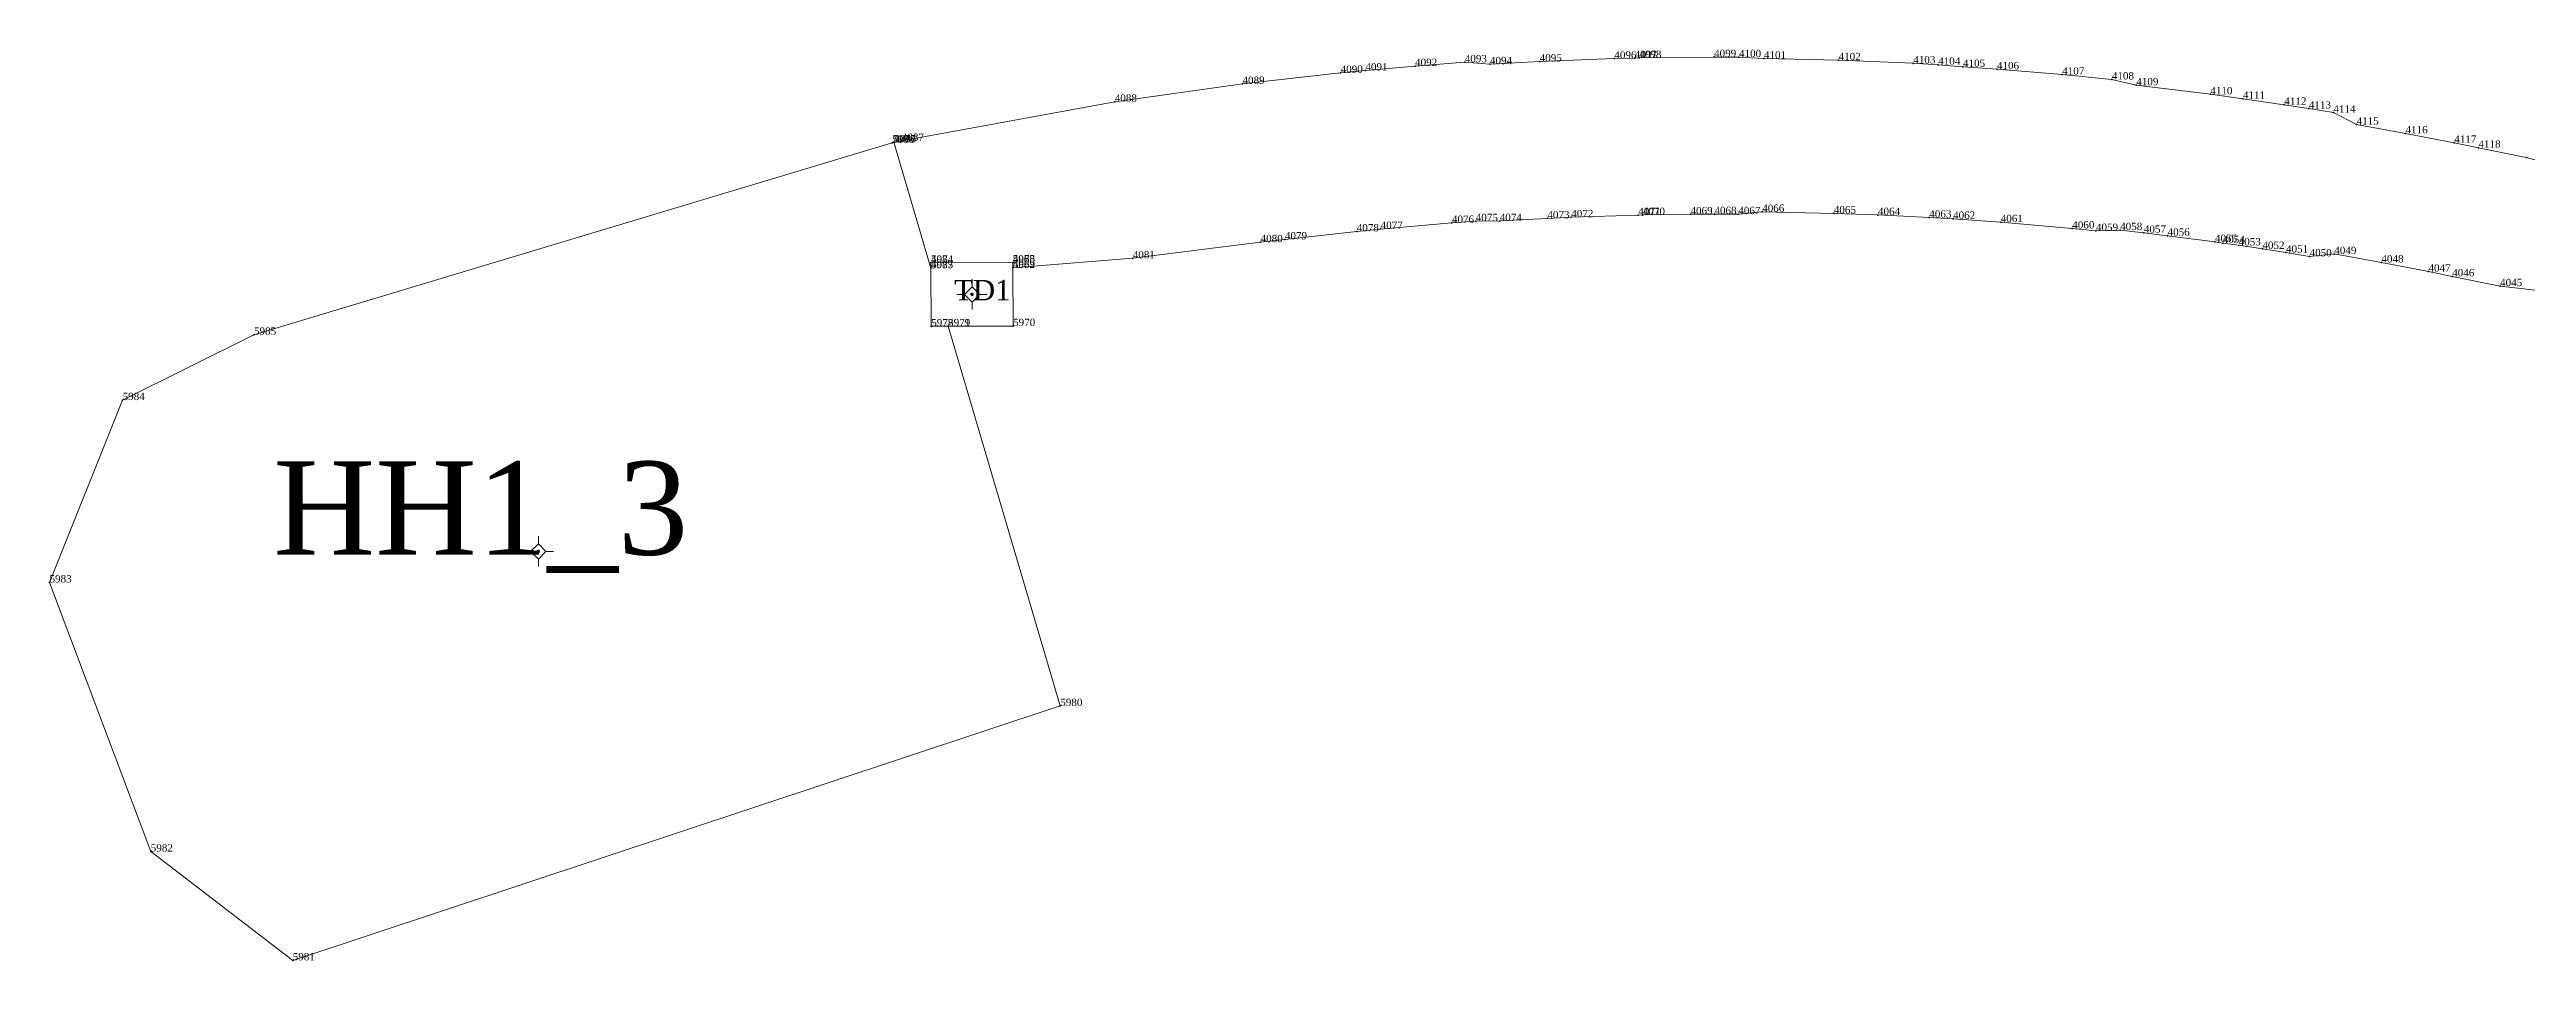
# Model space of a CAD drawing. Header units: metres. Extents: x 543554 to 549226, y 1840763 to 1844579.
# Drawn here: x 547611.9 to 547814.6, y 1840962.2 to 1841036.7 of the extents above; entities that cross this region are included whole.
import ezdxf

# ---------------------------------------------------------------- set-up
doc = ezdxf.new("R2010")
doc.units = ezdxf.units.M
doc.header["$MEASUREMENT"] = 0
for name, color, linetype, lineweight in [('Level 11', 7, 'Continuous', 0), ('Level 12', 7, 'Continuous', 0), ('Level 28', 7, 'Continuous', 0), ('Level 30', 7, 'Continuous', 0), ('Level 7', 7, 'Continuous', 0)]:
    doc.layers.add(name, color=color, linetype=linetype, lineweight=lineweight)
doc.styles.add('Style-Vntime', font='Vntime.shx')

# ---------------------------------------------------------------- blocks, each defined once
blk = doc.blocks.new('CENTRD')
at = {"layer": 'Level 11', "linetype": 'Continuous', "lineweight": 0}
h = blk.add_hatch(color=1, dxfattribs=at)
edge = h.paths.add_edge_path()
edge.add_arc((0, 0), 1.5, 0, 360)
at = {"layer": 'Level 11', "color": 1, "linetype": 'Continuous', "lineweight": 0}
for p, q in [((0, 6.2), (-6.3, 0)), ((0, 12.5), (0, 6.2)), ((6.2, 0), (0, 6.2)), ((-6.3, 0), (-12.5, 0)), ((-6.3, 0), (0, -6.3)), ((0, -6.3), (6.2, 0)), ((0, -6.3), (0, -12.5)), ((12.5, 0), (6.2, 0))]:
    blk.add_line(p, q, dxfattribs=at)
blk = doc.blocks.new('DDCT')
at = {"layer": 'Level 7', "color": 3, "linetype": 'Continuous', "lineweight": 30}
blk.add_point((0, 0), dxfattribs=at)
blk = doc.blocks.new('SHMIA_4044')
at = {"layer": 'Level 12', "color": 2, "linetype": 'Continuous', "lineweight": 0, "style": 'Style-Vntime'}
blk.add_text('4045', height=0.6, dxfattribs=at).set_placement((0, 0))
blk = doc.blocks.new('SHMIA_4045')
at = {"layer": 'Level 12', "color": 2, "linetype": 'Continuous', "lineweight": 0, "style": 'Style-Vntime'}
blk.add_text('4046', height=0.6, dxfattribs=at).set_placement((0, 0))
blk = doc.blocks.new('SHMIA_4046')
at = {"layer": 'Level 12', "color": 2, "linetype": 'Continuous', "lineweight": 0, "style": 'Style-Vntime'}
blk.add_text('4047', height=0.6, dxfattribs=at).set_placement((0, 0))
blk = doc.blocks.new('SHMIA_4047')
at = {"layer": 'Level 12', "color": 2, "linetype": 'Continuous', "lineweight": 0, "style": 'Style-Vntime'}
blk.add_text('4048', height=0.6, dxfattribs=at).set_placement((0, 0))
blk = doc.blocks.new('SHMIA_4048')
at = {"layer": 'Level 12', "color": 2, "linetype": 'Continuous', "lineweight": 0, "style": 'Style-Vntime'}
blk.add_text('4049', height=0.6, dxfattribs=at).set_placement((0, 0))
blk = doc.blocks.new('SHMIA_4049')
at = {"layer": 'Level 12', "color": 2, "linetype": 'Continuous', "lineweight": 0, "style": 'Style-Vntime'}
blk.add_text('4050', height=0.6, dxfattribs=at).set_placement((0, 0))
blk = doc.blocks.new('SHMIA_4050')
at = {"layer": 'Level 12', "color": 2, "linetype": 'Continuous', "lineweight": 0, "style": 'Style-Vntime'}
blk.add_text('4051', height=0.6, dxfattribs=at).set_placement((0, 0))
blk = doc.blocks.new('SHMIA_4051')
at = {"layer": 'Level 12', "color": 2, "linetype": 'Continuous', "lineweight": 0, "style": 'Style-Vntime'}
blk.add_text('4052', height=0.6, dxfattribs=at).set_placement((0, 0))
blk = doc.blocks.new('SHMIA_4052')
at = {"layer": 'Level 12', "color": 2, "linetype": 'Continuous', "lineweight": 0, "style": 'Style-Vntime'}
blk.add_text('4053', height=0.6, dxfattribs=at).set_placement((0, 0))
blk = doc.blocks.new('SHMIA_4053')
at = {"layer": 'Level 12', "color": 2, "linetype": 'Continuous', "lineweight": 0, "style": 'Style-Vntime'}
blk.add_text('4054', height=0.6, dxfattribs=at).set_placement((0, 0))
blk = doc.blocks.new('SHMIA_4054')
at = {"layer": 'Level 12', "color": 2, "linetype": 'Continuous', "lineweight": 0, "style": 'Style-Vntime'}
blk.add_text('4055', height=0.6, dxfattribs=at).set_placement((0, 0))
blk = doc.blocks.new('SHMIA_4055')
at = {"layer": 'Level 12', "color": 2, "linetype": 'Continuous', "lineweight": 0, "style": 'Style-Vntime'}
blk.add_text('4056', height=0.6, dxfattribs=at).set_placement((0, 0))
blk = doc.blocks.new('SHMIA_4056')
at = {"layer": 'Level 12', "color": 2, "linetype": 'Continuous', "lineweight": 0, "style": 'Style-Vntime'}
blk.add_text('4057', height=0.6, dxfattribs=at).set_placement((0, 0))
blk = doc.blocks.new('SHMIA_4057')
at = {"layer": 'Level 12', "color": 2, "linetype": 'Continuous', "lineweight": 0, "style": 'Style-Vntime'}
blk.add_text('4058', height=0.6, dxfattribs=at).set_placement((0, 0))
blk = doc.blocks.new('SHMIA_4058')
at = {"layer": 'Level 12', "color": 2, "linetype": 'Continuous', "lineweight": 0, "style": 'Style-Vntime'}
blk.add_text('4059', height=0.6, dxfattribs=at).set_placement((0, 0))
blk = doc.blocks.new('SHMIA_4059')
at = {"layer": 'Level 12', "color": 2, "linetype": 'Continuous', "lineweight": 0, "style": 'Style-Vntime'}
blk.add_text('4060', height=0.6, dxfattribs=at).set_placement((0, 0))
blk = doc.blocks.new('SHMIA_4060')
at = {"layer": 'Level 12', "color": 2, "linetype": 'Continuous', "lineweight": 0, "style": 'Style-Vntime'}
blk.add_text('4061', height=0.6, dxfattribs=at).set_placement((0, 0))
blk = doc.blocks.new('SHMIA_4061')
at = {"layer": 'Level 12', "color": 2, "linetype": 'Continuous', "lineweight": 0, "style": 'Style-Vntime'}
blk.add_text('4062', height=0.6, dxfattribs=at).set_placement((0, 0))
blk = doc.blocks.new('SHMIA_4062')
at = {"layer": 'Level 12', "color": 2, "linetype": 'Continuous', "lineweight": 0, "style": 'Style-Vntime'}
blk.add_text('4063', height=0.6, dxfattribs=at).set_placement((0, 0))
blk = doc.blocks.new('SHMIA_4063')
at = {"layer": 'Level 12', "color": 2, "linetype": 'Continuous', "lineweight": 0, "style": 'Style-Vntime'}
blk.add_text('4064', height=0.6, dxfattribs=at).set_placement((0, 0))
blk = doc.blocks.new('SHMIA_4064')
at = {"layer": 'Level 12', "color": 2, "linetype": 'Continuous', "lineweight": 0, "style": 'Style-Vntime'}
blk.add_text('4065', height=0.6, dxfattribs=at).set_placement((0, 0))
blk = doc.blocks.new('SHMIA_4065')
at = {"layer": 'Level 12', "color": 2, "linetype": 'Continuous', "lineweight": 0, "style": 'Style-Vntime'}
blk.add_text('4066', height=0.6, dxfattribs=at).set_placement((0, 0))
blk = doc.blocks.new('SHMIA_4066')
at = {"layer": 'Level 12', "color": 2, "linetype": 'Continuous', "lineweight": 0, "style": 'Style-Vntime'}
blk.add_text('4067', height=0.6, dxfattribs=at).set_placement((0, 0))
blk = doc.blocks.new('SHMIA_4067')
at = {"layer": 'Level 12', "color": 2, "linetype": 'Continuous', "lineweight": 0, "style": 'Style-Vntime'}
blk.add_text('4068', height=0.6, dxfattribs=at).set_placement((0, 0))
blk = doc.blocks.new('SHMIA_4068')
at = {"layer": 'Level 12', "color": 2, "linetype": 'Continuous', "lineweight": 0, "style": 'Style-Vntime'}
blk.add_text('4069', height=0.6, dxfattribs=at).set_placement((0, 0))
blk = doc.blocks.new('SHMIA_4069')
at = {"layer": 'Level 12', "color": 2, "linetype": 'Continuous', "lineweight": 0, "style": 'Style-Vntime'}
blk.add_text('4070', height=0.6, dxfattribs=at).set_placement((0, 0))
blk = doc.blocks.new('SHMIA_4070')
at = {"layer": 'Level 12', "color": 2, "linetype": 'Continuous', "lineweight": 0, "style": 'Style-Vntime'}
blk.add_text('4071', height=0.6, dxfattribs=at).set_placement((0, 0))
blk = doc.blocks.new('SHMIA_4071')
at = {"layer": 'Level 12', "color": 2, "linetype": 'Continuous', "lineweight": 0, "style": 'Style-Vntime'}
blk.add_text('4072', height=0.6, dxfattribs=at).set_placement((0, 0))
blk = doc.blocks.new('SHMIA_4072')
at = {"layer": 'Level 12', "color": 2, "linetype": 'Continuous', "lineweight": 0, "style": 'Style-Vntime'}
blk.add_text('4073', height=0.6, dxfattribs=at).set_placement((0, 0))
blk = doc.blocks.new('SHMIA_4073')
at = {"layer": 'Level 12', "color": 2, "linetype": 'Continuous', "lineweight": 0, "style": 'Style-Vntime'}
blk.add_text('4074', height=0.6, dxfattribs=at).set_placement((0, 0))
blk = doc.blocks.new('SHMIA_4074')
at = {"layer": 'Level 12', "color": 2, "linetype": 'Continuous', "lineweight": 0, "style": 'Style-Vntime'}
blk.add_text('4075', height=0.6, dxfattribs=at).set_placement((0, 0))
blk = doc.blocks.new('SHMIA_4075')
at = {"layer": 'Level 12', "color": 2, "linetype": 'Continuous', "lineweight": 0, "style": 'Style-Vntime'}
blk.add_text('4076', height=0.6, dxfattribs=at).set_placement((0, 0))
blk = doc.blocks.new('SHMIA_4076')
at = {"layer": 'Level 12', "color": 2, "linetype": 'Continuous', "lineweight": 0, "style": 'Style-Vntime'}
blk.add_text('4077', height=0.6, dxfattribs=at).set_placement((0, 0))
blk = doc.blocks.new('SHMIA_4077')
at = {"layer": 'Level 12', "color": 2, "linetype": 'Continuous', "lineweight": 0, "style": 'Style-Vntime'}
blk.add_text('4078', height=0.6, dxfattribs=at).set_placement((0, 0))
blk = doc.blocks.new('SHMIA_4078')
at = {"layer": 'Level 12', "color": 2, "linetype": 'Continuous', "lineweight": 0, "style": 'Style-Vntime'}
blk.add_text('4079', height=0.6, dxfattribs=at).set_placement((0, 0))
blk = doc.blocks.new('SHMIA_4079')
at = {"layer": 'Level 12', "color": 2, "linetype": 'Continuous', "lineweight": 0, "style": 'Style-Vntime'}
blk.add_text('4080', height=0.6, dxfattribs=at).set_placement((0, 0))
blk = doc.blocks.new('SHMIA_4080')
at = {"layer": 'Level 12', "color": 2, "linetype": 'Continuous', "lineweight": 0, "style": 'Style-Vntime'}
blk.add_text('4081', height=0.6, dxfattribs=at).set_placement((0, 0))
blk = doc.blocks.new('SHMIA_4081')
at = {"layer": 'Level 12', "color": 2, "linetype": 'Continuous', "lineweight": 0, "style": 'Style-Vntime'}
blk.add_text('4082', height=0.6, dxfattribs=at).set_placement((0, 0))
blk = doc.blocks.new('SHMIA_4082')
at = {"layer": 'Level 12', "color": 2, "linetype": 'Continuous', "lineweight": 0, "style": 'Style-Vntime'}
blk.add_text('4083', height=0.6, dxfattribs=at).set_placement((0, 0))
blk = doc.blocks.new('SHMIA_4083')
at = {"layer": 'Level 12', "color": 2, "linetype": 'Continuous', "lineweight": 0, "style": 'Style-Vntime'}
blk.add_text('4084', height=0.6, dxfattribs=at).set_placement((0, 0))
blk = doc.blocks.new('SHMIA_4084')
at = {"layer": 'Level 12', "color": 2, "linetype": 'Continuous', "lineweight": 0, "style": 'Style-Vntime'}
blk.add_text('4085', height=0.6, dxfattribs=at).set_placement((0, 0))
blk = doc.blocks.new('SHMIA_4085')
at = {"layer": 'Level 12', "color": 2, "linetype": 'Continuous', "lineweight": 0, "style": 'Style-Vntime'}
blk.add_text('4086', height=0.6, dxfattribs=at).set_placement((0, 0))
blk = doc.blocks.new('SHMIA_4086')
at = {"layer": 'Level 12', "color": 2, "linetype": 'Continuous', "lineweight": 0, "style": 'Style-Vntime'}
blk.add_text('4087', height=0.6, dxfattribs=at).set_placement((0, 0))
blk = doc.blocks.new('SHMIA_4087')
at = {"layer": 'Level 12', "color": 2, "linetype": 'Continuous', "lineweight": 0, "style": 'Style-Vntime'}
blk.add_text('4088', height=0.6, dxfattribs=at).set_placement((0, 0))
blk = doc.blocks.new('SHMIA_4088')
at = {"layer": 'Level 12', "color": 2, "linetype": 'Continuous', "lineweight": 0, "style": 'Style-Vntime'}
blk.add_text('4089', height=0.6, dxfattribs=at).set_placement((0, 0))
blk = doc.blocks.new('SHMIA_4089')
at = {"layer": 'Level 12', "color": 2, "linetype": 'Continuous', "lineweight": 0, "style": 'Style-Vntime'}
blk.add_text('4090', height=0.6, dxfattribs=at).set_placement((0, 0))
blk = doc.blocks.new('SHMIA_4090')
at = {"layer": 'Level 12', "color": 2, "linetype": 'Continuous', "lineweight": 0, "style": 'Style-Vntime'}
blk.add_text('4091', height=0.6, dxfattribs=at).set_placement((0, 0))
blk = doc.blocks.new('SHMIA_4091')
at = {"layer": 'Level 12', "color": 2, "linetype": 'Continuous', "lineweight": 0, "style": 'Style-Vntime'}
blk.add_text('4092', height=0.6, dxfattribs=at).set_placement((0, 0))
blk = doc.blocks.new('SHMIA_4092')
at = {"layer": 'Level 12', "color": 2, "linetype": 'Continuous', "lineweight": 0, "style": 'Style-Vntime'}
blk.add_text('4093', height=0.6, dxfattribs=at).set_placement((0, 0))
blk = doc.blocks.new('SHMIA_4093')
at = {"layer": 'Level 12', "color": 2, "linetype": 'Continuous', "lineweight": 0, "style": 'Style-Vntime'}
blk.add_text('4094', height=0.6, dxfattribs=at).set_placement((0, 0))
blk = doc.blocks.new('SHMIA_4094')
at = {"layer": 'Level 12', "color": 2, "linetype": 'Continuous', "lineweight": 0, "style": 'Style-Vntime'}
blk.add_text('4095', height=0.6, dxfattribs=at).set_placement((0, 0))
blk = doc.blocks.new('SHMIA_4095')
at = {"layer": 'Level 12', "color": 2, "linetype": 'Continuous', "lineweight": 0, "style": 'Style-Vntime'}
blk.add_text('4096', height=0.6, dxfattribs=at).set_placement((0, 0))
blk = doc.blocks.new('SHMIA_4096')
at = {"layer": 'Level 12', "color": 2, "linetype": 'Continuous', "lineweight": 0, "style": 'Style-Vntime'}
blk.add_text('4097', height=0.6, dxfattribs=at).set_placement((0, 0))
blk = doc.blocks.new('SHMIA_4097')
at = {"layer": 'Level 12', "color": 2, "linetype": 'Continuous', "lineweight": 0, "style": 'Style-Vntime'}
blk.add_text('4098', height=0.6, dxfattribs=at).set_placement((0, 0))
blk = doc.blocks.new('SHMIA_4098')
at = {"layer": 'Level 12', "color": 2, "linetype": 'Continuous', "lineweight": 0, "style": 'Style-Vntime'}
blk.add_text('4099', height=0.6, dxfattribs=at).set_placement((0, 0))
blk = doc.blocks.new('SHMIA_4099')
at = {"layer": 'Level 12', "color": 2, "linetype": 'Continuous', "lineweight": 0, "style": 'Style-Vntime'}
blk.add_text('4100', height=0.6, dxfattribs=at).set_placement((0, 0))
blk = doc.blocks.new('SHMIA_4100')
at = {"layer": 'Level 12', "color": 2, "linetype": 'Continuous', "lineweight": 0, "style": 'Style-Vntime'}
blk.add_text('4101', height=0.6, dxfattribs=at).set_placement((0, 0))
blk = doc.blocks.new('SHMIA_4101')
at = {"layer": 'Level 12', "color": 2, "linetype": 'Continuous', "lineweight": 0, "style": 'Style-Vntime'}
blk.add_text('4102', height=0.6, dxfattribs=at).set_placement((0, 0))
blk = doc.blocks.new('SHMIA_4102')
at = {"layer": 'Level 12', "color": 2, "linetype": 'Continuous', "lineweight": 0, "style": 'Style-Vntime'}
blk.add_text('4103', height=0.6, dxfattribs=at).set_placement((0, 0))
blk = doc.blocks.new('SHMIA_4103')
at = {"layer": 'Level 12', "color": 2, "linetype": 'Continuous', "lineweight": 0, "style": 'Style-Vntime'}
blk.add_text('4104', height=0.6, dxfattribs=at).set_placement((0, 0))
blk = doc.blocks.new('SHMIA_4104')
at = {"layer": 'Level 12', "color": 2, "linetype": 'Continuous', "lineweight": 0, "style": 'Style-Vntime'}
blk.add_text('4105', height=0.6, dxfattribs=at).set_placement((0, 0))
blk = doc.blocks.new('SHMIA_4105')
at = {"layer": 'Level 12', "color": 2, "linetype": 'Continuous', "lineweight": 0, "style": 'Style-Vntime'}
blk.add_text('4106', height=0.6, dxfattribs=at).set_placement((0, 0))
blk = doc.blocks.new('SHMIA_4106')
at = {"layer": 'Level 12', "color": 2, "linetype": 'Continuous', "lineweight": 0, "style": 'Style-Vntime'}
blk.add_text('4107', height=0.6, dxfattribs=at).set_placement((0, 0))
blk = doc.blocks.new('SHMIA_4107')
at = {"layer": 'Level 12', "color": 2, "linetype": 'Continuous', "lineweight": 0, "style": 'Style-Vntime'}
blk.add_text('4108', height=0.6, dxfattribs=at).set_placement((0, 0))
blk = doc.blocks.new('SHMIA_4108')
at = {"layer": 'Level 12', "color": 2, "linetype": 'Continuous', "lineweight": 0, "style": 'Style-Vntime'}
blk.add_text('4109', height=0.6, dxfattribs=at).set_placement((0, 0))
blk = doc.blocks.new('SHMIA_4109')
at = {"layer": 'Level 12', "color": 2, "linetype": 'Continuous', "lineweight": 0, "style": 'Style-Vntime'}
blk.add_text('4110', height=0.6, dxfattribs=at).set_placement((0, 0))
blk = doc.blocks.new('SHMIA_4110')
at = {"layer": 'Level 12', "color": 2, "linetype": 'Continuous', "lineweight": 0, "style": 'Style-Vntime'}
blk.add_text('4111', height=0.6, dxfattribs=at).set_placement((0, 0))
blk = doc.blocks.new('SHMIA_4111')
at = {"layer": 'Level 12', "color": 2, "linetype": 'Continuous', "lineweight": 0, "style": 'Style-Vntime'}
blk.add_text('4112', height=0.6, dxfattribs=at).set_placement((0, 0))
blk = doc.blocks.new('SHMIA_4112')
at = {"layer": 'Level 12', "color": 2, "linetype": 'Continuous', "lineweight": 0, "style": 'Style-Vntime'}
blk.add_text('4113', height=0.6, dxfattribs=at).set_placement((0, 0))
blk = doc.blocks.new('SHMIA_4113')
at = {"layer": 'Level 12', "color": 2, "linetype": 'Continuous', "lineweight": 0, "style": 'Style-Vntime'}
blk.add_text('4114', height=0.6, dxfattribs=at).set_placement((0, 0))
blk = doc.blocks.new('SHMIA_4114')
at = {"layer": 'Level 12', "color": 2, "linetype": 'Continuous', "lineweight": 0, "style": 'Style-Vntime'}
blk.add_text('4115', height=0.6, dxfattribs=at).set_placement((0, 0))
blk = doc.blocks.new('SHMIA_4115')
at = {"layer": 'Level 12', "color": 2, "linetype": 'Continuous', "lineweight": 0, "style": 'Style-Vntime'}
blk.add_text('4116', height=0.6, dxfattribs=at).set_placement((0, 0))
blk = doc.blocks.new('SHMIA_4116')
at = {"layer": 'Level 12', "color": 2, "linetype": 'Continuous', "lineweight": 0, "style": 'Style-Vntime'}
blk.add_text('4117', height=0.6, dxfattribs=at).set_placement((0, 0))
blk = doc.blocks.new('SHMIA_4117')
at = {"layer": 'Level 12', "color": 2, "linetype": 'Continuous', "lineweight": 0, "style": 'Style-Vntime'}
blk.add_text('4118', height=0.6, dxfattribs=at).set_placement((0, 0))
blk = doc.blocks.new('SHMIA_5967')
at = {"layer": 'Level 12', "color": 2, "linetype": 'Continuous', "lineweight": 0, "style": 'Style-Vntime'}
blk.add_text('5968', height=0.6, dxfattribs=at).set_placement((0, 0))
blk = doc.blocks.new('SHMIA_5968')
at = {"layer": 'Level 12', "color": 2, "linetype": 'Continuous', "lineweight": 0, "style": 'Style-Vntime'}
blk.add_text('5969', height=0.6, dxfattribs=at).set_placement((0, 0))
blk = doc.blocks.new('SHMIA_5969')
at = {"layer": 'Level 12', "color": 2, "linetype": 'Continuous', "lineweight": 0, "style": 'Style-Vntime'}
blk.add_text('5970', height=0.6, dxfattribs=at).set_placement((0, 0))
blk = doc.blocks.new('SHMIA_5970')
at = {"layer": 'Level 12', "color": 2, "linetype": 'Continuous', "lineweight": 0, "style": 'Style-Vntime'}
blk.add_text('5971', height=0.6, dxfattribs=at).set_placement((0, 0))
blk = doc.blocks.new('SHMIA_5971')
at = {"layer": 'Level 12', "color": 2, "linetype": 'Continuous', "lineweight": 0, "style": 'Style-Vntime'}
blk.add_text('5972', height=0.6, dxfattribs=at).set_placement((0, 0))
blk = doc.blocks.new('SHMIA_5972')
at = {"layer": 'Level 12', "color": 2, "linetype": 'Continuous', "lineweight": 0, "style": 'Style-Vntime'}
blk.add_text('5973', height=0.6, dxfattribs=at).set_placement((0, 0))
blk = doc.blocks.new('SHMIA_5973')
at = {"layer": 'Level 12', "color": 2, "linetype": 'Continuous', "lineweight": 0, "style": 'Style-Vntime'}
blk.add_text('5974', height=0.6, dxfattribs=at).set_placement((0, 0))
blk = doc.blocks.new('SHMIA_5974')
at = {"layer": 'Level 12', "color": 2, "linetype": 'Continuous', "lineweight": 0, "style": 'Style-Vntime'}
blk.add_text('5975', height=0.6, dxfattribs=at).set_placement((0, 0))
blk = doc.blocks.new('SHMIA_5975')
at = {"layer": 'Level 12', "color": 2, "linetype": 'Continuous', "lineweight": 0, "style": 'Style-Vntime'}
blk.add_text('5976', height=0.6, dxfattribs=at).set_placement((0, 0))
blk = doc.blocks.new('SHMIA_5976')
at = {"layer": 'Level 12', "color": 2, "linetype": 'Continuous', "lineweight": 0, "style": 'Style-Vntime'}
blk.add_text('5977', height=0.6, dxfattribs=at).set_placement((0, 0))
blk = doc.blocks.new('SHMIA_5977')
at = {"layer": 'Level 12', "color": 2, "linetype": 'Continuous', "lineweight": 0, "style": 'Style-Vntime'}
blk.add_text('5978', height=0.6, dxfattribs=at).set_placement((0, 0))
blk = doc.blocks.new('SHMIA_5978')
at = {"layer": 'Level 12', "color": 2, "linetype": 'Continuous', "lineweight": 0, "style": 'Style-Vntime'}
blk.add_text('5979', height=0.6, dxfattribs=at).set_placement((0, 0))
blk = doc.blocks.new('SHMIA_5979')
at = {"layer": 'Level 12', "color": 2, "linetype": 'Continuous', "lineweight": 0, "style": 'Style-Vntime'}
blk.add_text('5980', height=0.6, dxfattribs=at).set_placement((0, 0))
blk = doc.blocks.new('SHMIA_5980')
at = {"layer": 'Level 12', "color": 2, "linetype": 'Continuous', "lineweight": 0, "style": 'Style-Vntime'}
blk.add_text('5981', height=0.6, dxfattribs=at).set_placement((0, 0))
blk = doc.blocks.new('SHMIA_5981')
at = {"layer": 'Level 12', "color": 2, "linetype": 'Continuous', "lineweight": 0, "style": 'Style-Vntime'}
blk.add_text('5982', height=0.6, dxfattribs=at).set_placement((0, 0))
blk = doc.blocks.new('SHMIA_5982')
at = {"layer": 'Level 12', "color": 2, "linetype": 'Continuous', "lineweight": 0, "style": 'Style-Vntime'}
blk.add_text('5983', height=0.6, dxfattribs=at).set_placement((0, 0))
blk = doc.blocks.new('SHMIA_5983')
at = {"layer": 'Level 12', "color": 2, "linetype": 'Continuous', "lineweight": 0, "style": 'Style-Vntime'}
blk.add_text('5984', height=0.6, dxfattribs=at).set_placement((0, 0))
blk = doc.blocks.new('SHMIA_5984')
at = {"layer": 'Level 12', "color": 2, "linetype": 'Continuous', "lineweight": 0, "style": 'Style-Vntime'}
blk.add_text('5985', height=0.6, dxfattribs=at).set_placement((0, 0))
blk = doc.blocks.new('SHMIA_5985')
at = {"layer": 'Level 12', "color": 2, "linetype": 'Continuous', "lineweight": 0, "style": 'Style-Vntime'}
blk.add_text('5986', height=0.6, dxfattribs=at).set_placement((0, 0))
blk = doc.blocks.new('SHMIA_5986')
at = {"layer": 'Level 12', "color": 2, "linetype": 'Continuous', "lineweight": 0, "style": 'Style-Vntime'}
blk.add_text('5987', height=0.6, dxfattribs=at).set_placement((0, 0))

msp = doc.modelspace()

# ---------------------------------------------------------------- linework, layer by layer
at = {"layer": 'Level 30', "color": 2, "linetype": 'Continuous', "lineweight": 0}
msp.add_line((547680.9581, 1841029.1309), (547684.0003, 1841018.8277), dxfattribs=at)
at = {"layer": 'Level 30', "color": 2, "linetype": 'Continuous', "lineweight": 0, "flags": 128}
for points in [[(547680.9581, 1841029.1309), (547681.6149, 1841029.2516), (547699.037, 1841032.4523), (547709.4906, 1841033.9108), (547717.515, 1841034.8083), (547719.5462, 1841035.0096), (547723.6125, 1841035.3714), (547727.6833, 1841035.679), (547729.7384, 1841035.5178), (547733.8106, 1841035.7437), (547739.9236, 1841035.9808), (547741.5808, 1841036.024), (547741.9622, 1841036.0326), (547748.0793, 1841036.1066), (547750.1185, 1841036.104), (547752.1564, 1841035.9751), (547758.2704, 1841035.8452), (547764.3805, 1841035.593), (547766.4159, 1841035.4819), (547768.4471, 1841035.3024), (547771.2346, 1841035.1093), (547776.5746, 1841034.6679), (547780.6312, 1841034.2694), (547782.6298, 1841033.8016), (547788.6942, 1841033.0627), (547791.3608, 1841032.6988), (547794.7426, 1841032.2027), (547796.7547, 1841031.8892), (547798.7647, 1841031.5622), (547800.6621, 1841030.583), (547804.6622, 1841029.8637), (547808.6523, 1841029.0912), (547810.628, 1841028.6898), (547814.5473, 1841027.8903), (547828.5442, 1841024.236)], [(547685.4027, 1841014.0784), (547694.5762, 1840983.0101), (547631.7723, 1840962.1979), (547620.1516, 1840971.0984), (547611.87, 1840993.1156), (547617.853, 1841008.0449), (547628.6007, 1841013.3857), (547680.8201, 1841029.0894), (547680.9581, 1841029.1309)], [(547690.7002, 1841018.8546), (547700.5056, 1841019.6414), (547710.9749, 1841020.9624), (547712.962, 1841021.1902), (547718.8432, 1841021.843), (547720.788, 1841022.0357), (547726.6294, 1841022.5359), (547728.5786, 1841022.6767), (547730.5358, 1841022.6915), (547734.4369, 1841022.9079), (547736.3884, 1841022.9966), (547741.8807, 1841023.1764), (547742.246, 1841023.1847), (547746.1526, 1841023.2449), (547748.1061, 1841023.2555), (547750.0597, 1841023.2531), (547752.0155, 1841023.442), (547757.8788, 1841023.3174), (547761.4852, 1841023.1825), (547765.6905, 1841022.9689), (547767.6434, 1841022.8749), (547771.5437, 1841022.5965), (547777.3862, 1841022.0816), (547779.3312, 1841021.884), (547781.306, 1841021.951), (547783.2501, 1841021.7273), (547785.1927, 1841021.4906), (547789.0729, 1841020.9784), (547789.6961, 1841020.8913), (547791.0104, 1841020.7029), (547792.9459, 1841020.4146), (547794.8796, 1841020.1132), (547796.8111, 1841019.7991), (547798.8306, 1841019.9923), (547802.6896, 1841019.2984), (547806.539, 1841018.5531), (547808.4796, 1841018.1589), (547812.3989, 1841017.3594), (547824.6705, 1841015.9618)], [(547684.0003, 1841018.8277), (547683.9987, 1841019.2734), (547690.6986, 1841019.2974), (547690.7002, 1841018.8546)], [(547684.0003, 1841018.8277), (547684.0173, 1841014.0734), (547685.4027, 1841014.0784)], [(547685.4027, 1841014.0784), (547690.7172, 1841014.0974), (547690.7002, 1841018.8546)]]:
    msp.add_lwpolyline(points, dxfattribs=at)

# ---------------------------------------------------------------- block references
at = {"layer": 'Level 11', "color": 1, "linetype": 'Continuous', "lineweight": 0, "xscale": 0.1, "yscale": 0.1, "zscale": 0.1}
for p in [(547687.36, 1841016.69), (547651.87, 1840995.66)]:
    msp.add_blockref('CENTRD', p, dxfattribs=at)
at = {"layer": 'Level 12', "color": 2, "linetype": 'Continuous', "lineweight": 0}
for name, p in [('SHMIA_4089', (547717.52, 1841034.81)), ('SHMIA_4090', (547719.55, 1841035.01)), ('SHMIA_4091', (547723.61, 1841035.37)), ('SHMIA_4092', (547727.68, 1841035.68)), ('SHMIA_4093', (547729.74, 1841035.52)), ('SHMIA_4094', (547733.81, 1841035.74)), ('SHMIA_4095', (547739.92, 1841035.98)), ('SHMIA_4096', (547741.58, 1841036.02)), ('SHMIA_4097', (547741.96, 1841036.03)), ('SHMIA_4098', (547748.08, 1841036.11)), ('SHMIA_4099', (547750.12, 1841036.1)), ('SHMIA_4100', (547752.16, 1841035.98)), ('SHMIA_4101', (547758.27, 1841035.85)), ('SHMIA_4102', (547764.38, 1841035.59)), ('SHMIA_4103', (547766.42, 1841035.48)), ('SHMIA_4104', (547768.45, 1841035.3)), ('SHMIA_4105', (547771.23, 1841035.11)), ('SHMIA_4106', (547776.57, 1841034.67)), ('SHMIA_4087', (547699.04, 1841032.45)), ('SHMIA_4088', (547709.49, 1841033.91)), ('SHMIA_4107', (547780.63, 1841034.27)), ('SHMIA_4108', (547782.63, 1841033.8)), ('SHMIA_4109', (547788.69, 1841033.06)), ('SHMIA_4110', (547791.36, 1841032.7)), ('SHMIA_4111', (547794.74, 1841032.2)), ('SHMIA_4112', (547796.75, 1841031.89)), ('SHMIA_4113', (547798.76, 1841031.56)), ('SHMIA_4114', (547800.66, 1841030.58)), ('SHMIA_5985', (547680.82, 1841029.09)), ('SHMIA_4085', (547680.96, 1841029.13)), ('SHMIA_5986', (547680.96, 1841029.13)), ('SHMIA_5975', (547680.96, 1841029.13)), ('SHMIA_4086', (547681.61, 1841029.25)), ('SHMIA_4115', (547804.66, 1841029.86)), ('SHMIA_4116', (547808.65, 1841029.09)), ('SHMIA_4117', (547810.63, 1841028.69)), ('SHMIA_4075', (547726.63, 1841022.54)), ('SHMIA_4074', (547728.58, 1841022.68)), ('SHMIA_4073', (547730.54, 1841022.69)), ('SHMIA_4072', (547734.44, 1841022.91)), ('SHMIA_4071', (547736.39, 1841023)), ('SHMIA_4070', (547741.88, 1841023.18)), ('SHMIA_4069', (547742.25, 1841023.18)), ('SHMIA_4068', (547746.15, 1841023.24)), ('SHMIA_4067', (547748.11, 1841023.26)), ('SHMIA_4066', (547750.06, 1841023.25)), ('SHMIA_4065', (547752.02, 1841023.44)), ('SHMIA_4064', (547757.88, 1841023.32)), ('SHMIA_4063', (547761.49, 1841023.18)), ('SHMIA_4062', (547765.69, 1841022.97)), ('SHMIA_4061', (547767.64, 1841022.87)), ('SHMIA_4060', (547771.54, 1841022.6)), ('SHMIA_4079', (547710.97, 1841020.96)), ('SHMIA_4078', (547712.96, 1841021.19)), ('SHMIA_4077', (547718.84, 1841021.84)), ('SHMIA_4076', (547720.79, 1841022.04)), ('SHMIA_4059', (547777.39, 1841022.08)), ('SHMIA_4058', (547779.33, 1841021.88)), ('SHMIA_4057', (547781.31, 1841021.95)), ('SHMIA_4056', (547783.25, 1841021.73)), ('SHMIA_4055', (547785.19, 1841021.49)), ('SHMIA_4054', (547789.07, 1841020.98)), ('SHMIA_4053', (547789.7, 1841020.89)), ('SHMIA_4052', (547791.01, 1841020.7)), ('SHMIA_4051', (547792.95, 1841020.41)), ('SHMIA_4083', (547684, 1841019.27)), ('SHMIA_4084', (547684, 1841018.83)), ('SHMIA_5973', (547684, 1841019.27)), ('SHMIA_5972', (547684, 1841018.83)), ('SHMIA_5976', (547684, 1841018.83)), ('SHMIA_4082', (547690.7, 1841019.3)), ('SHMIA_4081', (547690.7, 1841018.85)), ('SHMIA_5967', (547690.7, 1841019.3)), ('SHMIA_5974', (547690.7, 1841019.3)), ('SHMIA_5968', (547690.7, 1841018.85)), ('SHMIA_4080', (547700.51, 1841019.64)), ('SHMIA_4050', (547794.88, 1841020.11)), ('SHMIA_4049', (547796.81, 1841019.8)), ('SHMIA_4048', (547798.83, 1841019.99)), ('SHMIA_4047', (547802.69, 1841019.3)), ('SHMIA_4046', (547806.54, 1841018.55)), ('SHMIA_4045', (547808.48, 1841018.16)), ('SHMIA_4044', (547812.4, 1841017.36)), ('SHMIA_5984', (547628.6, 1841013.39)), ('SHMIA_5977', (547684.02, 1841014.07)), ('SHMIA_5971', (547684.02, 1841014.07)), ('SHMIA_5970', (547685.4, 1841014.08)), ('SHMIA_5978', (547685.4, 1841014.08)), ('SHMIA_5969', (547690.72, 1841014.1)), ('SHMIA_5983', (547617.85, 1841008.04)), ('SHMIA_5982', (547611.87, 1840993.12)), ('SHMIA_5979', (547694.58, 1840983.01)), ('SHMIA_5981', (547620.15, 1840971.1)), ('SHMIA_5980', (547631.77, 1840962.2))]:
    msp.add_blockref(name, p, dxfattribs=at)
at = {"layer": 'Level 7', "color": 3, "linetype": 'Continuous', "lineweight": 30}
for p in [(547719.55, 1841035.01), (547723.61, 1841035.37), (547727.68, 1841035.68), (547729.74, 1841035.52), (547733.81, 1841035.74), (547739.92, 1841035.98), (547741.58, 1841036.02), (547741.96, 1841036.03), (547748.08, 1841036.11), (547750.12, 1841036.1), (547752.16, 1841035.98), (547758.27, 1841035.85), (547764.38, 1841035.59), (547766.42, 1841035.48), (547768.45, 1841035.3), (547771.23, 1841035.11), (547709.49, 1841033.91), (547717.52, 1841034.81), (547776.57, 1841034.67), (547780.63, 1841034.27), (547782.63, 1841033.8), (547788.69, 1841033.06), (547699.04, 1841032.45), (547791.36, 1841032.7), (547794.74, 1841032.2), (547796.75, 1841031.89), (547798.76, 1841031.56), (547680.82, 1841029.09), (547680.96, 1841029.13), (547680.96, 1841029.13), (547680.96, 1841029.13), (547681.61, 1841029.25), (547800.66, 1841030.58), (547804.66, 1841029.86), (547808.65, 1841029.09), (547810.63, 1841028.69), (547814.55, 1841027.89), (547734.44, 1841022.91), (547736.39, 1841023), (547741.88, 1841023.18), (547742.25, 1841023.18), (547746.15, 1841023.24), (547748.11, 1841023.26), (547750.06, 1841023.25), (547752.02, 1841023.44), (547757.88, 1841023.32), (547761.49, 1841023.18), (547765.69, 1841022.97), (547767.64, 1841022.87), (547710.97, 1841020.96), (547712.96, 1841021.19), (547718.84, 1841021.84), (547720.79, 1841022.04), (547726.63, 1841022.54), (547728.58, 1841022.68), (547730.54, 1841022.69), (547771.54, 1841022.6), (547777.39, 1841022.08), (547779.33, 1841021.88), (547781.31, 1841021.95), (547783.25, 1841021.73), (547785.19, 1841021.49), (547789.07, 1841020.98), (547789.7, 1841020.89), (547684, 1841019.27), (547684, 1841019.27), (547684, 1841018.83), (547684, 1841018.83), (547684, 1841018.83), (547690.7, 1841019.3), (547690.7, 1841019.3), (547690.7, 1841019.3), (547690.7, 1841018.85), (547690.7, 1841018.85), (547700.51, 1841019.64), (547791.01, 1841020.7), (547792.95, 1841020.41), (547794.88, 1841020.11), (547796.81, 1841019.8), (547798.83, 1841019.99), (547802.69, 1841019.3), (547806.54, 1841018.55), (547808.48, 1841018.16), (547812.4, 1841017.36), (547628.6, 1841013.39), (547684.02, 1841014.07), (547684.02, 1841014.07), (547685.4, 1841014.08), (547685.4, 1841014.08), (547690.72, 1841014.1), (547617.85, 1841008.04), (547611.87, 1840993.12), (547694.58, 1840983.01), (547620.15, 1840971.1), (547631.77, 1840962.2)]:
    msp.add_blockref('DDCT', p, dxfattribs=at)

# ---------------------------------------------------------------- texts
at = {"layer": 'Level 28', "color": 1, "lineweight": 0, "style": 'Style-Vntime'}
for s, height, p in [('TD1', 1.66688, (547685.8938, 1841016.201)), ('HH1_3', 7.63407, (547630.1887, 1840995.3915))]:
    msp.add_text(s, height=height, dxfattribs=at).set_placement(p)

doc.saveas('drawing.dxf')
